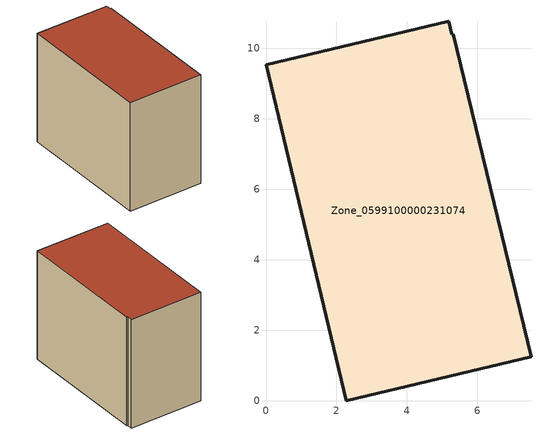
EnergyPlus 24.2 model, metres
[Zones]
Zone_0599100000231074
 floor ground (C_G): 2.27,0 0,9.53 5.18,10.76 5.26,10.39 5.32,10.4 7.52,1.24 z0
 wall outside (C_F): 2.27,0 7.52,1.24 5.32,10.4 5.26,10.39 5.18,10.76 0,9.53 2.27,0 z0:8.02
 roof outside (C_R): 0,9.53 2.27,0 7.52,1.24 5.32,10.4 5.26,10.39 5.18,10.76 z8.02
[BUILDING]
Pand.0599100000231074: North Axis=0; Terrain=City; Loads Convergence Tolerance Value=0.04; Temperature Convergence Tolerance Value=0.4; Solar Distribution=FullExterior; Maximum Number of Warmup Days=25; Minimum Number of Warmup Days=1
[Site:Location]
Rotterdam.The.Hague.AP_ZH_NLD Design_Conditions: Latitude=51.96; Longitude=4.45; Time Zone=1; Elevation=-4.5
[SITE:GROUNDTEMPERATURE:BUILDINGSURFACE]
18, 18, 18, 18, 18, 18, 18, 18, 18, 18, 18, 18
[MATERIAL] Thermal Absorptance=0.9; Solar Absorptance=0.7; Visible Absorptance=0.7
Name | Roughness | Thickness | Conductivity | Density | Specific Heat
G.TI.1975-1991 | MediumSmooth | 0.15 | 0.288461 | 540 | 1210
F.TI.1975-1991 | Rough | 0.3 | 0.230769 | 1920 | 840
R.TI.1975-1991 | MediumRough | 0.2 | 0.153846 | 1500 | 1000
[CONSTRUCTION]
C_G: G.TI.1975-1991
C_F: F.TI.1975-1991
C_R: R.TI.1975-1991
[ZONE]
Zone_0599100000231074: Type=1; Multiplier=1; Ceiling Height=Autocalculate; Volume=Autocalculate; Floor Area=autocalculate; Part of Total Floor Area=Yes
[ZONEINFILTRATION:DESIGNFLOWRATE]
Infil_Zone_0599100000231074: Zone or ZoneList or Space or SpaceList=Zone_0599100000231074; Schedule=AlwaysOn; Design Flow Rate Calculation Method=Flow/Area; Flow Rate per Floor Area=0.003; Constant Term Coefficient=1; Temperature Term Coefficient=0; Velocity Term Coefficient=0; Velocity Squared Term Coefficient=0
[HVACTEMPLATE:ZONE:IDEALLOADSAIRSYSTEM]
Zone_0599100000231074: Maximum Heating Supply Air Temperature=50; Minimum Cooling Supply Air Temperature=13; Maximum Heating Supply Air Humidity Ratio=0.0156; Minimum Cooling Supply Air Humidity Ratio=0.0077; Heating Limit=NoLimit; Cooling Limit=NoLimit; Dehumidification Control Type=ConstantSensibleHeatRatio; Cooling Sensible Heat Ratio=0.7; Dehumidification Setpoint=60; Humidification Control Type=None; Humidification Setpoint=30; Outdoor Air Method=None; Outdoor Air Flow Rate per Person=0.00944; Outdoor Air Flow Rate per Zone Floor Area=0; Outdoor Air Flow Rate per Zone=0; Demand Controlled Ventilation Type=None; Outdoor Air Economizer Type=NoEconomizer; Heat Recovery Type=None; Sensible Heat Recovery Effectiveness=0.7; Latent Heat Recovery Effectiveness=0.65
[ZONECONTROL:THERMOSTAT]
ThermostatControl_Zone_0599100000231074: Zone or ZoneList=Zone_0599100000231074; Control Type Schedule=DualSetpointControlType; Control 1=Thermostat_Zone_0599100000231074; Temperature Difference Between Cutout And Setpoint=0
[THERMOSTATSETPOINT:DUALSETPOINT]
Thermostat_Zone_0599100000231074: Heating Setpoint Temperature Schedule=HeatingSetpoint_Zone_0599100000231074; Cooling Setpoint Temperature Schedule=CoolingSetpoint_Zone_0599100000231074
[SCHEDULE:COMPACT]
HeatingSetpoint_Zone_0599100000231074: Through: 12/31, For: AllDays, Until: 24:00, 21
CoolingSetpoint_Zone_0599100000231074: Through: 12/31, For: AllDays, Until: 24:00, 24
DualSetpointControlType: Through: 12/31, For: AllDays, Until: 24:00, 4
AlwaysOn: Through: 12/31, For: AllDays, Until: 24:00, 1
